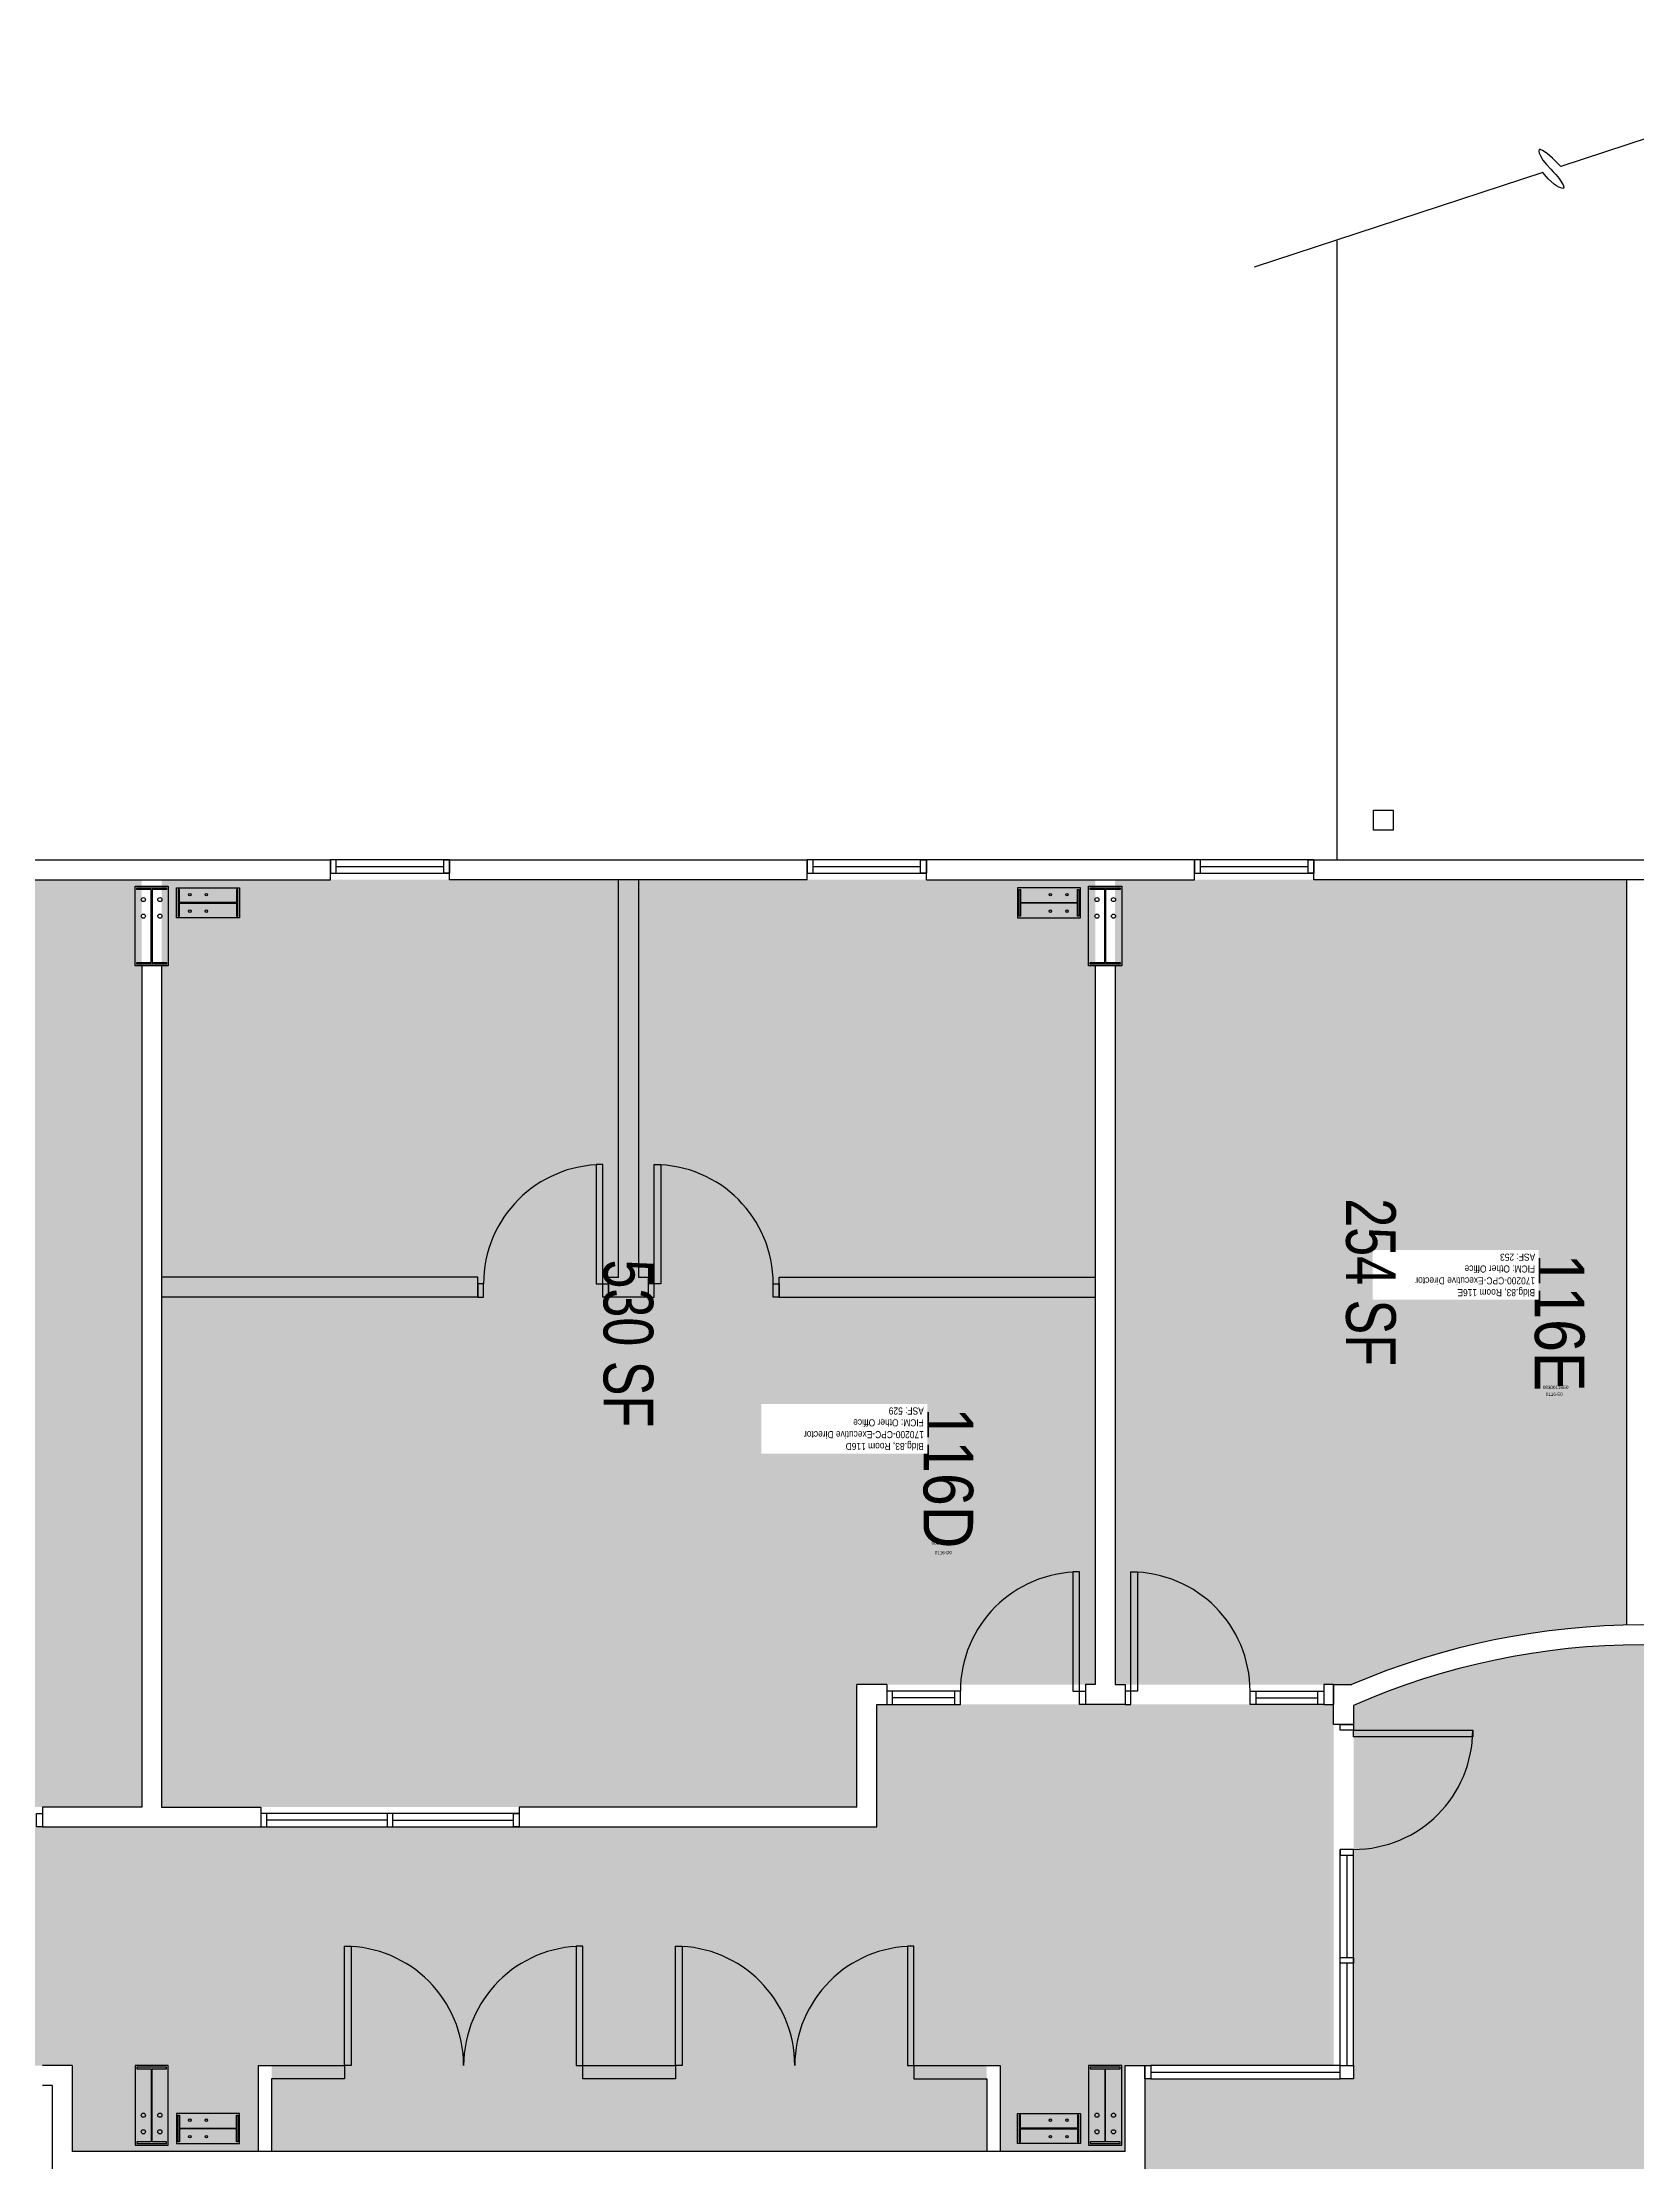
# Model space of a CAD drawing. Header units: inches. Extents: x 69173377 to 69175838, y 27696061 to 27697676.
# Drawn here: x 69174319 to 69174800, y 27697036 to 27697676 of the extents above; entities that cross this region are included whole.
import ezdxf
from ezdxf.enums import TextEntityAlignment as Align

# ---------------------------------------------------------------- set-up
doc = ezdxf.new("R2010")
doc.units = ezdxf.units.IN
doc.header["$LTSCALE"] = 0.5
doc.header["$MEASUREMENT"] = 0
doc.linetypes.add('DASHED2', pattern=[0.375, 0.25, -0.125])
for name, color, linetype in [('A-DOOR', 2, 'Continuous'), ('A-FLOR', 3, 'Continuous'), ('A-GLAZ', 1, 'Continuous'), ('A-IDEN-RNUM', 7, 'Continuous'), ('A-IDEN-SNUM', 4, 'Continuous'), ('A-IDEN-VNUM', 4, 'Continuous'), ('A-SITE', 3, 'Continuous'), ('A-WALL', 5, 'Continuous'), ('AREA-TEXT', 3, 'Continuous'), ('Rooms-Category-Color', 7, 'Continuous'), ('Rooms-College-Color', 7, 'Continuous'), ('Rooms-Department-Color', 7, 'Continuous'), ('Rooms-Division-Color', 7, 'Continuous'), ('Rooms-Information', 7, 'Continuous')]:
    doc.layers.add(name, color=color, linetype=linetype)
doc.styles.add('CP_AREA', font='arial.ttf', dxfattribs={"height": 15})
doc.styles.add('CP_ROOMSNUMBER', font='arial.ttf', dxfattribs={"height": 1})
doc.styles.add('CP_ROOMVNUMBER', font='arial.ttf', dxfattribs={"width": 0.85, "height": 0.075})

msp = doc.modelspace()

# ---------------------------------------------------------------- hatches: boundary and pattern name
at = {"layer": 'Rooms-Category-Color', "true_color": 0xfa9ba3}
for points in [[(69174066.78, 27697142.88), (69174348.78, 27697142.88), (69174348.78, 27697422.84), (69174066.78, 27697422.84)], [(69174636.78, 27697179.84), (69174564.78, 27697179.84), (69174564.78, 27697142.88), (69174354.78, 27697142.88), (69174354.78, 27697422.84), (69174636.78, 27697422.84)]]:
    msp.add_hatch(color=241, dxfattribs=at).paths.add_polyline_path(points)
h = msp.add_hatch(color=241, dxfattribs=at)
edge = h.paths.add_edge_path()
edge.add_arc((69174801.78, 27696975.84), 222, 91.16147, 113.23145)
edge.add_line((69174714.22, 27697179.84), (69174642.78, 27697179.84))
edge.add_line((69174642.78, 27697179.84), (69174642.78, 27697422.84))
edge.add_line((69174642.78, 27697422.84), (69174797.28, 27697422.84))
edge.add_line((69174797.28, 27697422.84), (69174797.28, 27697197.8))
at = {"layer": 'Rooms-Category-Color', "true_color": 0xadadad}
h = msp.add_hatch(color=253, dxfattribs=at)
edge = h.paths.add_edge_path()
edge.add_line((69174852.78, 27696267.84), (69174849.78, 27696267.84))
edge.add_line((69174849.78, 27696267.84), (69174849.78, 27696266.47))
edge.add_line((69174849.78, 27696266.47), (69174717.78, 27696266.47))
edge.add_line((69174717.78, 27696266.47), (69174717.78, 27696267.84))
edge.add_line((69174717.78, 27696267.84), (69174714.78, 27696267.84))
edge.add_line((69174714.78, 27696267.84), (69174714.78, 27696397.84))
edge.add_line((69174714.78, 27696397.84), (69174678.78, 27696397.84))
edge.add_line((69174678.78, 27696397.84), (69174678.78, 27696538.84))
edge.add_line((69174678.78, 27696538.84), (69174651.78, 27696538.84))
edge.add_line((69174651.78, 27696538.84), (69174651.78, 27696564.84))
edge.add_line((69174651.78, 27696564.84), (69174633.78, 27696564.84))
edge.add_line((69174633.78, 27696564.84), (69174633.78, 27696706.84))
edge.add_line((69174633.78, 27696706.84), (69174645.78, 27696706.84))
edge.add_line((69174645.78, 27696706.84), (69174645.78, 27696742.84))
edge.add_line((69174645.78, 27696742.84), (69174633.78, 27696742.84))
edge.add_line((69174633.78, 27696742.84), (69174633.78, 27696842.84))
edge.add_line((69174633.78, 27696842.84), (69174645.78, 27696842.84))
edge.add_line((69174645.78, 27696842.84), (69174645.78, 27696878.84))
edge.add_line((69174645.78, 27696878.84), (69174633.78, 27696878.84))
edge.add_line((69174633.78, 27696878.84), (69174633.78, 27697032.84))
edge.add_line((69174633.78, 27697032.84), (69174651.78, 27697032.84))
edge.add_line((69174651.78, 27697032.84), (69174651.78, 27697060.84))
edge.add_line((69174651.78, 27697060.84), (69174714.78, 27697060.84))
edge.add_line((69174714.78, 27697060.84), (69174714.78, 27697173.55))
edge.add_arc((69174801.78, 27696975.84), 216, 66.24805, 113.75195, ccw=False)
edge.add_line((69174888.78, 27697173.55), (69174888.78, 27697060.84))
edge.add_line((69174888.78, 27697060.84), (69174915.78, 27697060.84))
edge.add_line((69174915.78, 27697060.84), (69174915.78, 27696963.84))
edge.add_line((69174915.78, 27696963.84), (69174936.28, 27696963.84))
edge.add_line((69174936.28, 27696963.84), (69174936.28, 27696849.84))
edge.add_line((69174936.28, 27696849.84), (69175375.78, 27696849.84))
edge.add_line((69175375.78, 27696849.84), (69175375.78, 27696886.84))
edge.add_line((69175375.78, 27696886.84), (69175509.78, 27696886.84))
edge.add_line((69175509.78, 27696886.84), (69175509.78, 27696746.84))
edge.add_line((69175509.78, 27696746.84), (69175375.78, 27696746.84))
edge.add_line((69175375.78, 27696746.84), (69175375.78, 27696783.84))
edge.add_line((69175375.78, 27696783.84), (69175200.78, 27696783.84))
edge.add_line((69175200.78, 27696783.84), (69175200.78, 27696763.84))
edge.add_line((69175200.78, 27696763.84), (69175144.78, 27696763.84))
edge.add_line((69175144.78, 27696763.84), (69175144.78, 27696783.84))
edge.add_line((69175144.78, 27696783.84), (69174915.78, 27696783.84))
edge.add_line((69174915.78, 27696783.84), (69174915.78, 27696538.84))
edge.add_line((69174915.78, 27696538.84), (69174888.78, 27696538.84))
edge.add_line((69174888.78, 27696538.84), (69174888.78, 27696397.84))
edge.add_line((69174888.78, 27696397.84), (69174852.78, 27696397.84))
edge.add_line((69174852.78, 27696397.84), (69174852.78, 27696267.84))
msp.add_hatch(color=253, dxfattribs=at).paths.add_polyline_path([(69173805.78, 27697136.88), (69174570.78, 27697136.88), (69174570.78, 27697173.84), (69174708.78, 27697173.84), (69174708.78, 27697064.84), (69174645.78, 27697064.84), (69174645.78, 27697038.84), (69174608.02, 27697038.84), (69174608.02, 27697064.84), (69174604.02, 27697064.84), (69174604.02, 27697038.84), (69174388.02, 27697038.84), (69174388.02, 27697064.84), (69174384.02, 27697064.84), (69174384.02, 27697038.84), (69174327.78, 27697038.84), (69174327.78, 27697064.84), (69174231.78, 27697064.84), (69174231.78, 27697038.84), (69174183.78, 27697038.84), (69174183.78, 27697064.84), (69173943.78, 27697064.84), (69173943.78, 27697038.84), (69173895.78, 27697038.84), (69173895.78, 27697064.84), (69173805.78, 27697064.84), (69173805.78, 27697136.88)])
at = {"layer": 'Rooms-College-Color', "true_color": 0xadadad}
for points in [[(69174066.78, 27697142.88), (69174348.78, 27697142.88), (69174348.78, 27697422.84), (69174066.78, 27697422.84)], [(69174636.78, 27697179.84), (69174564.78, 27697179.84), (69174564.78, 27697142.88), (69174354.78, 27697142.88), (69174354.78, 27697422.84), (69174636.78, 27697422.84)], [(69173805.78, 27697136.88), (69174570.78, 27697136.88), (69174570.78, 27697173.84), (69174708.78, 27697173.84), (69174708.78, 27697064.84), (69174645.78, 27697064.84), (69174645.78, 27697038.84), (69174608.02, 27697038.84), (69174608.02, 27697064.84), (69174604.02, 27697064.84), (69174604.02, 27697038.84), (69174388.02, 27697038.84), (69174388.02, 27697064.84), (69174384.02, 27697064.84), (69174384.02, 27697038.84), (69174327.78, 27697038.84), (69174327.78, 27697064.84), (69174231.78, 27697064.84), (69174231.78, 27697038.84), (69174183.78, 27697038.84), (69174183.78, 27697064.84), (69173943.78, 27697064.84), (69173943.78, 27697038.84), (69173895.78, 27697038.84), (69173895.78, 27697064.84), (69173805.78, 27697064.84), (69173805.78, 27697136.88)]]:
    msp.add_hatch(color=253, dxfattribs=at).paths.add_polyline_path(points)
h = msp.add_hatch(color=253, dxfattribs=at)
edge = h.paths.add_edge_path()
edge.add_arc((69174801.78, 27696975.84), 222, 91.16147, 113.23145)
edge.add_line((69174714.22, 27697179.84), (69174642.78, 27697179.84))
edge.add_line((69174642.78, 27697179.84), (69174642.78, 27697422.84))
edge.add_line((69174642.78, 27697422.84), (69174797.28, 27697422.84))
edge.add_line((69174797.28, 27697422.84), (69174797.28, 27697197.8))
h = msp.add_hatch(color=253, dxfattribs=at)
edge = h.paths.add_edge_path()
edge.add_line((69174852.78, 27696267.84), (69174849.78, 27696267.84))
edge.add_line((69174849.78, 27696267.84), (69174849.78, 27696266.47))
edge.add_line((69174849.78, 27696266.47), (69174717.78, 27696266.47))
edge.add_line((69174717.78, 27696266.47), (69174717.78, 27696267.84))
edge.add_line((69174717.78, 27696267.84), (69174714.78, 27696267.84))
edge.add_line((69174714.78, 27696267.84), (69174714.78, 27696397.84))
edge.add_line((69174714.78, 27696397.84), (69174678.78, 27696397.84))
edge.add_line((69174678.78, 27696397.84), (69174678.78, 27696538.84))
edge.add_line((69174678.78, 27696538.84), (69174651.78, 27696538.84))
edge.add_line((69174651.78, 27696538.84), (69174651.78, 27696564.84))
edge.add_line((69174651.78, 27696564.84), (69174633.78, 27696564.84))
edge.add_line((69174633.78, 27696564.84), (69174633.78, 27696706.84))
edge.add_line((69174633.78, 27696706.84), (69174645.78, 27696706.84))
edge.add_line((69174645.78, 27696706.84), (69174645.78, 27696742.84))
edge.add_line((69174645.78, 27696742.84), (69174633.78, 27696742.84))
edge.add_line((69174633.78, 27696742.84), (69174633.78, 27696842.84))
edge.add_line((69174633.78, 27696842.84), (69174645.78, 27696842.84))
edge.add_line((69174645.78, 27696842.84), (69174645.78, 27696878.84))
edge.add_line((69174645.78, 27696878.84), (69174633.78, 27696878.84))
edge.add_line((69174633.78, 27696878.84), (69174633.78, 27697032.84))
edge.add_line((69174633.78, 27697032.84), (69174651.78, 27697032.84))
edge.add_line((69174651.78, 27697032.84), (69174651.78, 27697060.84))
edge.add_line((69174651.78, 27697060.84), (69174714.78, 27697060.84))
edge.add_line((69174714.78, 27697060.84), (69174714.78, 27697173.55))
edge.add_arc((69174801.78, 27696975.84), 216, 66.24805, 113.75195, ccw=False)
edge.add_line((69174888.78, 27697173.55), (69174888.78, 27697060.84))
edge.add_line((69174888.78, 27697060.84), (69174915.78, 27697060.84))
edge.add_line((69174915.78, 27697060.84), (69174915.78, 27696963.84))
edge.add_line((69174915.78, 27696963.84), (69174936.28, 27696963.84))
edge.add_line((69174936.28, 27696963.84), (69174936.28, 27696849.84))
edge.add_line((69174936.28, 27696849.84), (69175375.78, 27696849.84))
edge.add_line((69175375.78, 27696849.84), (69175375.78, 27696886.84))
edge.add_line((69175375.78, 27696886.84), (69175509.78, 27696886.84))
edge.add_line((69175509.78, 27696886.84), (69175509.78, 27696746.84))
edge.add_line((69175509.78, 27696746.84), (69175375.78, 27696746.84))
edge.add_line((69175375.78, 27696746.84), (69175375.78, 27696783.84))
edge.add_line((69175375.78, 27696783.84), (69175200.78, 27696783.84))
edge.add_line((69175200.78, 27696783.84), (69175200.78, 27696763.84))
edge.add_line((69175200.78, 27696763.84), (69175144.78, 27696763.84))
edge.add_line((69175144.78, 27696763.84), (69175144.78, 27696783.84))
edge.add_line((69175144.78, 27696783.84), (69174915.78, 27696783.84))
edge.add_line((69174915.78, 27696783.84), (69174915.78, 27696538.84))
edge.add_line((69174915.78, 27696538.84), (69174888.78, 27696538.84))
edge.add_line((69174888.78, 27696538.84), (69174888.78, 27696397.84))
edge.add_line((69174888.78, 27696397.84), (69174852.78, 27696397.84))
edge.add_line((69174852.78, 27696397.84), (69174852.78, 27696267.84))
at = {"layer": 'Rooms-Department-Color', "true_color": 0x80bc67}
for points in [[(69174066.78, 27697142.88), (69174348.78, 27697142.88), (69174348.78, 27697422.84), (69174066.78, 27697422.84)], [(69174636.78, 27697179.84), (69174564.78, 27697179.84), (69174564.78, 27697142.88), (69174354.78, 27697142.88), (69174354.78, 27697422.84), (69174636.78, 27697422.84)]]:
    msp.add_hatch(color=83, dxfattribs=at).paths.add_polyline_path(points)
h = msp.add_hatch(color=83, dxfattribs=at)
edge = h.paths.add_edge_path()
edge.add_arc((69174801.78, 27696975.84), 222, 91.16147, 113.23145)
edge.add_line((69174714.22, 27697179.84), (69174642.78, 27697179.84))
edge.add_line((69174642.78, 27697179.84), (69174642.78, 27697422.84))
edge.add_line((69174642.78, 27697422.84), (69174797.28, 27697422.84))
edge.add_line((69174797.28, 27697422.84), (69174797.28, 27697197.8))
at = {"layer": 'Rooms-Department-Color', "true_color": 0xacacac}
h = msp.add_hatch(color=253, dxfattribs=at)
edge = h.paths.add_edge_path()
edge.add_line((69174852.78, 27696267.84), (69174849.78, 27696267.84))
edge.add_line((69174849.78, 27696267.84), (69174849.78, 27696266.47))
edge.add_line((69174849.78, 27696266.47), (69174717.78, 27696266.47))
edge.add_line((69174717.78, 27696266.47), (69174717.78, 27696267.84))
edge.add_line((69174717.78, 27696267.84), (69174714.78, 27696267.84))
edge.add_line((69174714.78, 27696267.84), (69174714.78, 27696397.84))
edge.add_line((69174714.78, 27696397.84), (69174678.78, 27696397.84))
edge.add_line((69174678.78, 27696397.84), (69174678.78, 27696538.84))
edge.add_line((69174678.78, 27696538.84), (69174651.78, 27696538.84))
edge.add_line((69174651.78, 27696538.84), (69174651.78, 27696564.84))
edge.add_line((69174651.78, 27696564.84), (69174633.78, 27696564.84))
edge.add_line((69174633.78, 27696564.84), (69174633.78, 27696706.84))
edge.add_line((69174633.78, 27696706.84), (69174645.78, 27696706.84))
edge.add_line((69174645.78, 27696706.84), (69174645.78, 27696742.84))
edge.add_line((69174645.78, 27696742.84), (69174633.78, 27696742.84))
edge.add_line((69174633.78, 27696742.84), (69174633.78, 27696842.84))
edge.add_line((69174633.78, 27696842.84), (69174645.78, 27696842.84))
edge.add_line((69174645.78, 27696842.84), (69174645.78, 27696878.84))
edge.add_line((69174645.78, 27696878.84), (69174633.78, 27696878.84))
edge.add_line((69174633.78, 27696878.84), (69174633.78, 27697032.84))
edge.add_line((69174633.78, 27697032.84), (69174651.78, 27697032.84))
edge.add_line((69174651.78, 27697032.84), (69174651.78, 27697060.84))
edge.add_line((69174651.78, 27697060.84), (69174714.78, 27697060.84))
edge.add_line((69174714.78, 27697060.84), (69174714.78, 27697173.55))
edge.add_arc((69174801.78, 27696975.84), 216, 66.24805, 113.75195, ccw=False)
edge.add_line((69174888.78, 27697173.55), (69174888.78, 27697060.84))
edge.add_line((69174888.78, 27697060.84), (69174915.78, 27697060.84))
edge.add_line((69174915.78, 27697060.84), (69174915.78, 27696963.84))
edge.add_line((69174915.78, 27696963.84), (69174936.28, 27696963.84))
edge.add_line((69174936.28, 27696963.84), (69174936.28, 27696849.84))
edge.add_line((69174936.28, 27696849.84), (69175375.78, 27696849.84))
edge.add_line((69175375.78, 27696849.84), (69175375.78, 27696886.84))
edge.add_line((69175375.78, 27696886.84), (69175509.78, 27696886.84))
edge.add_line((69175509.78, 27696886.84), (69175509.78, 27696746.84))
edge.add_line((69175509.78, 27696746.84), (69175375.78, 27696746.84))
edge.add_line((69175375.78, 27696746.84), (69175375.78, 27696783.84))
edge.add_line((69175375.78, 27696783.84), (69175200.78, 27696783.84))
edge.add_line((69175200.78, 27696783.84), (69175200.78, 27696763.84))
edge.add_line((69175200.78, 27696763.84), (69175144.78, 27696763.84))
edge.add_line((69175144.78, 27696763.84), (69175144.78, 27696783.84))
edge.add_line((69175144.78, 27696783.84), (69174915.78, 27696783.84))
edge.add_line((69174915.78, 27696783.84), (69174915.78, 27696538.84))
edge.add_line((69174915.78, 27696538.84), (69174888.78, 27696538.84))
edge.add_line((69174888.78, 27696538.84), (69174888.78, 27696397.84))
edge.add_line((69174888.78, 27696397.84), (69174852.78, 27696397.84))
edge.add_line((69174852.78, 27696397.84), (69174852.78, 27696267.84))
msp.add_hatch(color=253, dxfattribs=at).paths.add_polyline_path([(69173805.78, 27697136.88), (69174570.78, 27697136.88), (69174570.78, 27697173.84), (69174708.78, 27697173.84), (69174708.78, 27697064.84), (69174645.78, 27697064.84), (69174645.78, 27697038.84), (69174608.02, 27697038.84), (69174608.02, 27697064.84), (69174604.02, 27697064.84), (69174604.02, 27697038.84), (69174388.02, 27697038.84), (69174388.02, 27697064.84), (69174384.02, 27697064.84), (69174384.02, 27697038.84), (69174327.78, 27697038.84), (69174327.78, 27697064.84), (69174231.78, 27697064.84), (69174231.78, 27697038.84), (69174183.78, 27697038.84), (69174183.78, 27697064.84), (69173943.78, 27697064.84), (69173943.78, 27697038.84), (69173895.78, 27697038.84), (69173895.78, 27697064.84), (69173805.78, 27697064.84), (69173805.78, 27697136.88)])
at = {"layer": 'Rooms-Division-Color', "true_color": 0x80bc67}
for points in [[(69174066.78, 27697142.88), (69174348.78, 27697142.88), (69174348.78, 27697422.84), (69174066.78, 27697422.84)], [(69174636.78, 27697179.84), (69174564.78, 27697179.84), (69174564.78, 27697142.88), (69174354.78, 27697142.88), (69174354.78, 27697422.84), (69174636.78, 27697422.84)]]:
    msp.add_hatch(color=83, dxfattribs=at).paths.add_polyline_path(points)
h = msp.add_hatch(color=83, dxfattribs=at)
edge = h.paths.add_edge_path()
edge.add_arc((69174801.78, 27696975.84), 222, 91.16147, 113.23145)
edge.add_line((69174714.22, 27697179.84), (69174642.78, 27697179.84))
edge.add_line((69174642.78, 27697179.84), (69174642.78, 27697422.84))
edge.add_line((69174642.78, 27697422.84), (69174797.28, 27697422.84))
edge.add_line((69174797.28, 27697422.84), (69174797.28, 27697197.8))
at = {"layer": 'Rooms-Division-Color', "true_color": 0xadadad}
h = msp.add_hatch(color=253, dxfattribs=at)
edge = h.paths.add_edge_path()
edge.add_line((69174852.78, 27696267.84), (69174849.78, 27696267.84))
edge.add_line((69174849.78, 27696267.84), (69174849.78, 27696266.47))
edge.add_line((69174849.78, 27696266.47), (69174717.78, 27696266.47))
edge.add_line((69174717.78, 27696266.47), (69174717.78, 27696267.84))
edge.add_line((69174717.78, 27696267.84), (69174714.78, 27696267.84))
edge.add_line((69174714.78, 27696267.84), (69174714.78, 27696397.84))
edge.add_line((69174714.78, 27696397.84), (69174678.78, 27696397.84))
edge.add_line((69174678.78, 27696397.84), (69174678.78, 27696538.84))
edge.add_line((69174678.78, 27696538.84), (69174651.78, 27696538.84))
edge.add_line((69174651.78, 27696538.84), (69174651.78, 27696564.84))
edge.add_line((69174651.78, 27696564.84), (69174633.78, 27696564.84))
edge.add_line((69174633.78, 27696564.84), (69174633.78, 27696706.84))
edge.add_line((69174633.78, 27696706.84), (69174645.78, 27696706.84))
edge.add_line((69174645.78, 27696706.84), (69174645.78, 27696742.84))
edge.add_line((69174645.78, 27696742.84), (69174633.78, 27696742.84))
edge.add_line((69174633.78, 27696742.84), (69174633.78, 27696842.84))
edge.add_line((69174633.78, 27696842.84), (69174645.78, 27696842.84))
edge.add_line((69174645.78, 27696842.84), (69174645.78, 27696878.84))
edge.add_line((69174645.78, 27696878.84), (69174633.78, 27696878.84))
edge.add_line((69174633.78, 27696878.84), (69174633.78, 27697032.84))
edge.add_line((69174633.78, 27697032.84), (69174651.78, 27697032.84))
edge.add_line((69174651.78, 27697032.84), (69174651.78, 27697060.84))
edge.add_line((69174651.78, 27697060.84), (69174714.78, 27697060.84))
edge.add_line((69174714.78, 27697060.84), (69174714.78, 27697173.55))
edge.add_arc((69174801.78, 27696975.84), 216, 66.24805, 113.75195, ccw=False)
edge.add_line((69174888.78, 27697173.55), (69174888.78, 27697060.84))
edge.add_line((69174888.78, 27697060.84), (69174915.78, 27697060.84))
edge.add_line((69174915.78, 27697060.84), (69174915.78, 27696963.84))
edge.add_line((69174915.78, 27696963.84), (69174936.28, 27696963.84))
edge.add_line((69174936.28, 27696963.84), (69174936.28, 27696849.84))
edge.add_line((69174936.28, 27696849.84), (69175375.78, 27696849.84))
edge.add_line((69175375.78, 27696849.84), (69175375.78, 27696886.84))
edge.add_line((69175375.78, 27696886.84), (69175509.78, 27696886.84))
edge.add_line((69175509.78, 27696886.84), (69175509.78, 27696746.84))
edge.add_line((69175509.78, 27696746.84), (69175375.78, 27696746.84))
edge.add_line((69175375.78, 27696746.84), (69175375.78, 27696783.84))
edge.add_line((69175375.78, 27696783.84), (69175200.78, 27696783.84))
edge.add_line((69175200.78, 27696783.84), (69175200.78, 27696763.84))
edge.add_line((69175200.78, 27696763.84), (69175144.78, 27696763.84))
edge.add_line((69175144.78, 27696763.84), (69175144.78, 27696783.84))
edge.add_line((69175144.78, 27696783.84), (69174915.78, 27696783.84))
edge.add_line((69174915.78, 27696783.84), (69174915.78, 27696538.84))
edge.add_line((69174915.78, 27696538.84), (69174888.78, 27696538.84))
edge.add_line((69174888.78, 27696538.84), (69174888.78, 27696397.84))
edge.add_line((69174888.78, 27696397.84), (69174852.78, 27696397.84))
edge.add_line((69174852.78, 27696397.84), (69174852.78, 27696267.84))
msp.add_hatch(color=253, dxfattribs=at).paths.add_polyline_path([(69173805.78, 27697136.88), (69174570.78, 27697136.88), (69174570.78, 27697173.84), (69174708.78, 27697173.84), (69174708.78, 27697064.84), (69174645.78, 27697064.84), (69174645.78, 27697038.84), (69174608.02, 27697038.84), (69174608.02, 27697064.84), (69174604.02, 27697064.84), (69174604.02, 27697038.84), (69174388.02, 27697038.84), (69174388.02, 27697064.84), (69174384.02, 27697064.84), (69174384.02, 27697038.84), (69174327.78, 27697038.84), (69174327.78, 27697064.84), (69174231.78, 27697064.84), (69174231.78, 27697038.84), (69174183.78, 27697038.84), (69174183.78, 27697064.84), (69173943.78, 27697064.84), (69173943.78, 27697038.84), (69173895.78, 27697038.84), (69173895.78, 27697064.84), (69173805.78, 27697064.84), (69173805.78, 27697136.88)])

# ---------------------------------------------------------------- linework, layer by layer
at = {"layer": 'A-DOOR'}
for points in [[(69174488.03, 27697300.82), (69174488.03, 27697336.82), (69174486.03, 27697336.82), (69174486.03, 27697300.82)], [(69174503.53, 27697300.82), (69174503.53, 27697336.82), (69174505.53, 27697336.82), (69174505.53, 27697300.82)], [(69174632.03, 27697177.84), (69174632.03, 27697213.84), (69174630.03, 27697213.84), (69174630.03, 27697177.84)], [(69174647.53, 27697177.84), (69174647.53, 27697213.84), (69174649.53, 27697213.84), (69174649.53, 27697177.84)], [(69174714.78, 27697166.09), (69174750.78, 27697166.09), (69174750.78, 27697164.09), (69174714.78, 27697164.09)], [(69174410.02, 27697064.84), (69174410.02, 27697100.84), (69174412.02, 27697100.84), (69174412.02, 27697064.84)], [(69174482.02, 27697064.84), (69174482.02, 27697100.84), (69174480.02, 27697100.84), (69174480.02, 27697064.84)], [(69174510.02, 27697064.84), (69174510.02, 27697100.84), (69174512.02, 27697100.84), (69174512.02, 27697064.84)], [(69174582.02, 27697064.84), (69174582.02, 27697100.84), (69174580.02, 27697100.84), (69174580.02, 27697064.84)]]:
    msp.add_lwpolyline(points, close=True, dxfattribs=at)
for centre, start, end in [((69174488.03, 27697300.82), 90, 180), ((69174503.53, 27697300.82), 0, 90), ((69174632.03, 27697177.84), 90, 180), ((69174647.53, 27697177.84), 0, 90), ((69174714.78, 27697166.09), 270, 0), ((69174410.02, 27697064.84), 0, 90), ((69174482.02, 27697064.84), 90, 180), ((69174510.02, 27697064.84), 0, 90), ((69174582.02, 27697064.84), 90, 180)]:
    msp.add_arc(centre, 36, start, end, dxfattribs=at)
at = {"layer": 'A-FLOR'}
msp.add_line((69174355.78, 27697038.84), (69174347.78, 27697038.84), dxfattribs=at)
for points in [[(69174346.78, 27697420.84), (69174356.78, 27697420.84), (69174356.78, 27697396.84), (69174346.78, 27697396.84)], [(69174351.66, 27697397.84), (69174351.66, 27697419.84), (69174347.28, 27697419.84), (69174347.28, 27697420.34), (69174356.28, 27697420.34), (69174356.28, 27697419.84), (69174351.91, 27697419.84), (69174351.91, 27697397.84), (69174356.28, 27697397.84), (69174356.28, 27697397.34), (69174347.28, 27697397.34), (69174347.28, 27697397.84)], [(69174359.28, 27697420.34), (69174378.28, 27697420.34), (69174378.28, 27697411.34), (69174359.28, 27697411.34)], [(69174360.16, 27697415.75), (69174377.41, 27697415.75), (69174377.41, 27697411.84), (69174377.78, 27697411.84), (69174377.78, 27697419.84), (69174377.41, 27697419.84), (69174377.41, 27697415.94), (69174360.16, 27697415.94), (69174360.16, 27697419.84), (69174359.78, 27697419.84), (69174359.78, 27697411.84), (69174360.16, 27697411.84)], [(69174632.28, 27697420.34), (69174613.28, 27697420.34), (69174613.28, 27697411.34), (69174632.28, 27697411.34)], [(69174631.41, 27697415.75), (69174614.16, 27697415.75), (69174614.16, 27697411.84), (69174613.78, 27697411.84), (69174613.78, 27697419.84), (69174614.16, 27697419.84), (69174614.16, 27697415.94), (69174631.41, 27697415.94), (69174631.41, 27697419.84), (69174631.78, 27697419.84), (69174631.78, 27697411.84), (69174631.41, 27697411.84)], [(69174634.78, 27697420.84), (69174644.78, 27697420.84), (69174644.78, 27697396.84), (69174634.78, 27697396.84)], [(69174639.66, 27697397.84), (69174639.66, 27697419.84), (69174635.28, 27697419.84), (69174635.28, 27697420.34), (69174644.28, 27697420.34), (69174644.28, 27697419.84), (69174639.91, 27697419.84), (69174639.91, 27697397.84), (69174644.28, 27697397.84), (69174644.28, 27697397.34), (69174635.28, 27697397.34), (69174635.28, 27697397.84)], [(69174346.78, 27697040.84), (69174356.78, 27697040.84), (69174356.78, 27697064.84), (69174346.78, 27697064.84)], [(69174351.66, 27697063.84), (69174351.66, 27697041.84), (69174347.28, 27697041.84), (69174347.28, 27697041.34), (69174356.28, 27697041.34), (69174356.28, 27697041.84), (69174351.91, 27697041.84), (69174351.91, 27697063.84), (69174356.28, 27697063.84), (69174356.28, 27697064.34), (69174347.28, 27697064.34), (69174347.28, 27697063.84)], [(69174634.78, 27697040.84), (69174644.78, 27697040.84), (69174644.78, 27697064.84), (69174634.78, 27697064.84)], [(69174639.66, 27697063.84), (69174639.66, 27697041.84), (69174635.28, 27697041.84), (69174635.28, 27697041.34), (69174644.28, 27697041.34), (69174644.28, 27697041.84), (69174639.91, 27697041.84), (69174639.91, 27697063.84), (69174644.28, 27697063.84), (69174644.28, 27697064.34), (69174635.28, 27697064.34), (69174635.28, 27697063.84)], [(69174359.28, 27697041.34), (69174378.28, 27697041.34), (69174378.28, 27697050.34), (69174359.28, 27697050.34)], [(69174360.16, 27697045.94), (69174377.41, 27697045.94), (69174377.41, 27697049.84), (69174377.78, 27697049.84), (69174377.78, 27697041.84), (69174377.41, 27697041.84), (69174377.41, 27697045.75), (69174360.16, 27697045.75), (69174360.16, 27697041.84), (69174359.78, 27697041.84), (69174359.78, 27697049.84), (69174360.16, 27697049.84)], [(69174632.28, 27697041.34), (69174613.28, 27697041.34), (69174613.28, 27697050.34), (69174632.28, 27697050.34)], [(69174631.41, 27697045.94), (69174614.16, 27697045.94), (69174614.16, 27697049.84), (69174613.78, 27697049.84), (69174613.78, 27697041.84), (69174614.16, 27697041.84), (69174614.16, 27697045.75), (69174631.41, 27697045.75), (69174631.41, 27697041.84), (69174631.78, 27697041.84), (69174631.78, 27697049.84), (69174631.41, 27697049.84)]]:
    msp.add_lwpolyline(points, close=True, dxfattribs=at)
for centre, radius in [((69174349.28, 27697416.84), 0.625), ((69174354.28, 27697416.84), 0.625), ((69174363.33, 27697418.34), 0.375), ((69174368.33, 27697418.34), 0.375), ((69174623.23, 27697418.34), 0.375), ((69174628.23, 27697418.34), 0.375), ((69174637.28, 27697416.84), 0.625), ((69174642.28, 27697416.84), 0.625), ((69174349.28, 27697411.84), 0.625), ((69174354.28, 27697411.84), 0.625), ((69174363.33, 27697413.34), 0.375), ((69174368.33, 27697413.34), 0.375), ((69174623.23, 27697413.34), 0.375), ((69174628.23, 27697413.34), 0.375), ((69174637.28, 27697411.84), 0.625), ((69174642.28, 27697411.84), 0.625), ((69174349.28, 27697049.84), 0.625), ((69174349.28, 27697044.84), 0.625), ((69174354.28, 27697049.84), 0.625), ((69174354.28, 27697044.84), 0.625), ((69174363.33, 27697048.34), 0.375), ((69174368.33, 27697048.34), 0.375), ((69174623.23, 27697048.34), 0.375), ((69174628.23, 27697048.34), 0.375), ((69174637.28, 27697049.84), 0.625), ((69174637.28, 27697044.84), 0.625), ((69174642.28, 27697049.84), 0.625), ((69174642.28, 27697044.84), 0.625), ((69174363.33, 27697043.34), 0.375), ((69174368.33, 27697043.34), 0.375), ((69174623.23, 27697043.34), 0.375), ((69174628.23, 27697043.34), 0.375)]:
    msp.add_circle(centre, radius, dxfattribs=at)
at = {"layer": 'A-GLAZ'}
for p, q in [((69174441.78, 27697428.84), (69174405.78, 27697428.84)), ((69174585.78, 27697428.84), (69174549.78, 27697428.84)), ((69174702.78, 27697428.84), (69174666.78, 27697428.84)), ((69174405.78, 27697424.84), (69174441.78, 27697424.84)), ((69174407.53, 27697426.84), (69174440.03, 27697426.84)), ((69174549.78, 27697424.84), (69174585.78, 27697424.84)), ((69174551.53, 27697426.84), (69174584.03, 27697426.84)), ((69174666.78, 27697424.84), (69174702.78, 27697424.84)), ((69174668.53, 27697426.84), (69174701.03, 27697426.84)), ((69174596.03, 27697177.84), (69174573.78, 27697177.84)), ((69174573.78, 27697173.84), (69174596.03, 27697173.84)), ((69174594.28, 27697175.84), (69174575.53, 27697175.84)), ((69174683.53, 27697177.84), (69174705.78, 27697177.84)), ((69174705.78, 27697173.84), (69174683.53, 27697173.84)), ((69174685.28, 27697175.84), (69174704.03, 27697175.84)), ((69174462.78, 27697140.88), (69174384.78, 27697140.88)), ((69174384.78, 27697136.88), (69174462.78, 27697136.88)), ((69174422.91, 27697138.88), (69174386.53, 27697138.88)), ((69174424.66, 27697138.88), (69174461.03, 27697138.88)), ((69174710.78, 27697064.84), (69174710.78, 27697130.09)), ((69174712.78, 27697128.34), (69174712.78, 27697097.5)), ((69174714.78, 27697064.84), (69174714.78, 27697130.09)), ((69174712.78, 27697095.75), (69174712.78, 27697064.84)), ((69174710.78, 27697064.84), (69174653.53, 27697064.84)), ((69174653.53, 27697062.84), (69174710.78, 27697062.84)), ((69174653.53, 27697060.84), (69174710.78, 27697060.84))]:
    msp.add_line(p, q, dxfattribs=at)
at = {"layer": 'A-SITE', "linetype": 'DASHED2'}
msp.add_line((69174709.79, 27697428.84), (69174709.79, 27697615.68), dxfattribs=at)
at = {"layer": 'A-SITE'}
msp.add_lwpolyline([(69174891.5, 27697675.63), (69174777.42, 27697638.19), (69174774.9, 27697640.7), (69174773.27, 27697642.05), (69174771.9, 27697642.96), (69174771.17, 27697643.26), (69174770.8, 27697643.25), (69174770.71, 27697642.89), (69174770.88, 27697642.21), (69174771.26, 27697641.33), (69174772, 27697640.04), (69174773.07, 27697638.73), (69174774.34, 27697637.34), (69174775.12, 27697636.57), (69174775.86, 27697635.76), (69174776.84, 27697634.52), (69174777.7, 27697633.2), (69174778.05, 27697632.59), (69174778.29, 27697631.93), (69174778.24, 27697631.66), (69174777.97, 27697631.56), (69174777.35, 27697631.72), (69174776.75, 27697631.94), (69174776.09, 27697632.3), (69174775.47, 27697632.73), (69174773.59, 27697634.45), (69174771.92, 27697636.38), (69174684.77, 27697607.8)], dxfattribs=at)
msp.add_lwpolyline([(69174720.79, 27697443.84), (69174726.79, 27697443.84), (69174726.79, 27697437.84), (69174720.79, 27697437.84)], close=True, dxfattribs=at)
at = {"layer": 'A-WALL'}
for p, q in [((69174297.78, 27697428.84), (69174405.78, 27697428.84)), ((69174405.78, 27697422.84), (69174405.78, 27697428.84)), ((69174441.78, 27697428.84), (69174549.78, 27697428.84)), ((69174441.78, 27697422.84), (69174441.78, 27697428.84)), ((69174549.78, 27697422.84), (69174549.78, 27697428.84)), ((69174666.78, 27697428.84), (69174585.78, 27697428.84)), ((69174585.78, 27697422.84), (69174585.78, 27697428.84)), ((69174666.78, 27697422.84), (69174666.78, 27697428.84)), ((69174702.78, 27697428.84), (69174864.78, 27697428.84)), ((69174702.78, 27697422.84), (69174702.78, 27697428.84)), ((69174297.78, 27697422.84), (69174405.78, 27697422.84)), ((69174549.78, 27697422.84), (69174441.78, 27697422.84)), ((69174492.78, 27697302.82), (69174492.78, 27697422.84)), ((69174498.78, 27697422.82), (69174498.78, 27697302.82)), ((69174585.78, 27697422.84), (69174666.78, 27697422.84)), ((69174864.78, 27697422.84), (69174702.78, 27697422.84)), ((69174797.28, 27697197.8), (69174797.28, 27697422.84)), ((69174354.78, 27697396.84), (69174348.78, 27697396.84)), ((69174348.78, 27697396.84), (69174348.78, 27697142.88)), ((69174354.78, 27697396.84), (69174354.78, 27697142.88)), ((69174642.78, 27697396.84), (69174636.78, 27697396.84)), ((69174636.78, 27697396.84), (69174636.78, 27697179.84)), ((69174642.78, 27697396.84), (69174642.78, 27697179.84)), ((69174450.28, 27697302.82), (69174354.78, 27697302.82)), ((69174450.28, 27697296.82), (69174450.28, 27697302.82)), ((69174489.78, 27697296.82), (69174489.78, 27697302.82)), ((69174489.78, 27697302.82), (69174492.78, 27697302.82)), ((69174498.78, 27697302.82), (69174501.78, 27697302.82)), ((69174501.78, 27697302.82), (69174501.78, 27697296.82)), ((69174541.28, 27697296.82), (69174541.28, 27697302.82)), ((69174541.28, 27697302.82), (69174636.78, 27697302.82)), ((69174450.28, 27697296.82), (69174354.78, 27697296.82)), ((69174501.78, 27697296.82), (69174489.78, 27697296.82)), ((69174541.28, 27697296.82), (69174636.78, 27697296.82)), ((69174564.78, 27697142.88), (69174564.78, 27697179.84)), ((69174573.78, 27697179.84), (69174564.78, 27697179.84)), ((69174573.78, 27697179.84), (69174573.78, 27697173.84)), ((69174636.78, 27697179.84), (69174633.78, 27697179.84)), ((69174633.78, 27697179.84), (69174633.78, 27697173.84)), ((69174642.78, 27697179.84), (69174645.78, 27697179.84)), ((69174645.78, 27697179.84), (69174645.78, 27697173.84)), ((69174708.78, 27697179.84), (69174705.78, 27697179.84)), ((69174705.78, 27697179.84), (69174705.78, 27697173.84)), ((69174708.78, 27697179.84), (69174714.22, 27697179.84)), ((69174708.78, 27697167.84), (69174708.78, 27697179.84)), ((69174708.78, 27697179.84), (69174708.78, 27697173.84)), ((69174708.78, 27697173.84), (69174708.78, 27697179.84)), ((69174570.78, 27697136.88), (69174570.78, 27697173.84)), ((69174570.78, 27697173.84), (69174573.78, 27697173.84)), ((69174645.78, 27697173.84), (69174633.78, 27697173.84)), ((69174705.78, 27697173.84), (69174708.78, 27697173.84)), ((69174714.78, 27697173.55), (69174714.78, 27697167.84)), ((69174714.78, 27697167.84), (69174708.78, 27697167.84)), ((69174348.78, 27697142.88), (69174318.78, 27697142.88)), ((69174318.78, 27697142.88), (69174318.78, 27697136.88)), ((69174354.78, 27697142.88), (69174384.78, 27697142.88)), ((69174384.78, 27697142.88), (69174384.78, 27697136.88)), ((69174564.78, 27697142.88), (69174462.78, 27697142.88)), ((69174462.78, 27697142.88), (69174462.78, 27697136.88)), ((69174318.78, 27697136.88), (69174384.78, 27697136.88)), ((69174462.78, 27697136.88), (69174570.78, 27697136.88)), ((69174327.78, 27697064.84), (69174318.78, 27697064.84)), ((69174327.78, 27697064.84), (69174327.78, 27697038.84)), ((69174384.02, 27697038.82), (69174384.02, 27697064.84)), ((69174384.02, 27697064.84), (69174410.02, 27697064.84)), ((69174410.02, 27697064.84), (69174410.02, 27697060.84)), ((69174482.02, 27697064.84), (69174510.02, 27697064.84)), ((69174482.02, 27697060.84), (69174482.02, 27697064.84)), ((69174510.02, 27697064.84), (69174510.02, 27697060.84)), ((69174582.02, 27697064.84), (69174608.02, 27697064.84)), ((69174582.02, 27697064.84), (69174582.02, 27697060.84)), ((69174608.02, 27697064.84), (69174608.02, 27697038.84)), ((69174645.78, 27697038.84), (69174645.78, 27697064.84)), ((69174645.78, 27697064.84), (69174651.78, 27697064.84)), ((69174651.78, 27697064.84), (69174651.78, 27697032.84)), ((69174321.78, 27697058.84), (69174318.78, 27697058.84)), ((69174321.78, 27697058.84), (69174321.78, 27697032.84)), ((69174410.02, 27697060.84), (69174388.02, 27697060.84)), ((69174388.02, 27697060.84), (69174388.02, 27697038.84)), ((69174510.02, 27697060.84), (69174482.02, 27697060.84)), ((69174582.02, 27697060.84), (69174604.02, 27697060.84)), ((69174604.02, 27697060.84), (69174604.02, 27697038.84)), ((69174643.88, 27697038.84), (69174327.78, 27697038.84)), ((69174645.78, 27697038.84), (69174635.88, 27697038.84))]:
    msp.add_line(p, q, dxfattribs=at)
for points in [[(69174405.78, 27697424.84), (69174407.53, 27697424.84), (69174407.53, 27697428.84), (69174405.78, 27697428.84)], [(69174441.78, 27697424.84), (69174440.03, 27697424.84), (69174440.03, 27697428.84), (69174441.78, 27697428.84)], [(69174549.78, 27697424.84), (69174551.53, 27697424.84), (69174551.53, 27697428.84), (69174549.78, 27697428.84)], [(69174585.78, 27697424.84), (69174584.03, 27697424.84), (69174584.03, 27697428.84), (69174585.78, 27697428.84)], [(69174666.78, 27697424.84), (69174668.53, 27697424.84), (69174668.53, 27697428.84), (69174666.78, 27697428.84)], [(69174702.78, 27697424.84), (69174701.03, 27697424.84), (69174701.03, 27697428.84), (69174702.78, 27697428.84)], [(69174450.28, 27697296.82), (69174452.03, 27697296.82), (69174452.03, 27697300.82), (69174450.28, 27697300.82)], [(69174489.78, 27697296.82), (69174488.03, 27697296.82), (69174488.03, 27697300.82), (69174489.78, 27697300.82)], [(69174501.78, 27697296.82), (69174503.53, 27697296.82), (69174503.53, 27697300.82), (69174501.78, 27697300.82)], [(69174541.28, 27697296.82), (69174539.53, 27697296.82), (69174539.53, 27697300.82), (69174541.28, 27697300.82)], [(69174573.78, 27697173.84), (69174575.53, 27697173.84), (69174575.53, 27697177.84), (69174573.78, 27697177.84)], [(69174594.28, 27697173.84), (69174596.03, 27697173.84), (69174596.03, 27697177.84), (69174594.28, 27697177.84)], [(69174633.78, 27697173.84), (69174632.03, 27697173.84), (69174632.03, 27697177.84), (69174633.78, 27697177.84)], [(69174645.78, 27697173.84), (69174647.53, 27697173.84), (69174647.53, 27697177.84), (69174645.78, 27697177.84)], [(69174685.28, 27697173.84), (69174683.53, 27697173.84), (69174683.53, 27697177.84), (69174685.28, 27697177.84)], [(69174705.78, 27697173.84), (69174704.03, 27697173.84), (69174704.03, 27697177.84), (69174705.78, 27697177.84)], [(69174710.78, 27697166.09), (69174710.78, 27697167.84), (69174714.78, 27697167.84), (69174714.78, 27697166.09)], [(69174318.78, 27697136.88), (69174317.03, 27697136.88), (69174317.03, 27697140.88), (69174318.78, 27697140.88)], [(69174384.78, 27697136.88), (69174386.53, 27697136.88), (69174386.53, 27697140.88), (69174384.78, 27697140.88)], [(69174422.91, 27697136.88), (69174424.66, 27697136.88), (69174424.66, 27697140.88), (69174422.91, 27697140.88)], [(69174462.78, 27697136.88), (69174461.03, 27697136.88), (69174461.03, 27697140.88), (69174462.78, 27697140.88)], [(69174710.78, 27697130.09), (69174710.78, 27697128.34), (69174714.78, 27697128.34), (69174714.78, 27697130.09)], [(69174710.78, 27697095.75), (69174710.78, 27697097.5), (69174714.78, 27697097.5), (69174714.78, 27697095.75)], [(69174653.53, 27697060.84), (69174651.78, 27697060.84), (69174651.78, 27697064.84), (69174653.53, 27697064.84)], [(69174710.78, 27697060.84), (69174710.78, 27697064.84), (69174714.78, 27697064.84), (69174714.78, 27697060.84)]]:
    msp.add_lwpolyline(points, close=True, dxfattribs=at)
for radius, start, end in [(222, 66.76856, 113.23144), (216, 66.24805, 113.75195)]:
    msp.add_arc((69174801.78, 27696975.84), radius, start, end, dxfattribs=at)

# ---------------------------------------------------------------- texts
at = {"layer": 'A-IDEN-RNUM', "style": 'CP_ROOMSNUMBER', "width": 0.85}
for s, p in [('0116-E0', (69174772.85, 27697267.01)), ('0116-D0', (69174588.29, 27697219.2))]:
    msp.add_text(s, height=1, rotation=0.19599, dxfattribs=at).set_placement(p)
at = {"layer": 'A-IDEN-SNUM', "style": 'CP_ROOMSNUMBER', "width": 0.85}
for s, p in [('08300116E0', (69174771.98, 27697269.07)), ('08300116D0', (69174587.35, 27697222.13))]:
    msp.add_text(s, height=1, rotation=0.19599, dxfattribs=at).set_placement(p)
at = {"layer": 'A-IDEN-VNUM', "style": 'CP_ROOMVNUMBER', "width": 0.85}
for s, p in [('116E', (69174777.04, 27697289.19)), ('116D', (69174592.41, 27697242.25))]:
    msp.add_text(s, height=15, rotation=270, dxfattribs=at).set_placement(p, align=Align.MIDDLE)
at = {"layer": 'AREA-TEXT', "style": 'CP_AREA', "width": 0.75}
for s, p in [('254 SF', (69174720.03, 27697301.34)), ('530 SF', (69174495.78, 27697282.86))]:
    msp.add_text(s, height=15, rotation=270, dxfattribs=at).set_placement(p, align=Align.MIDDLE_CENTER)

# ---------------------------------------------------------------- next in the draw order: texts
at = {"layer": 'Rooms-Information', "char_height": 2.1429, "width": 48, "attachment_point": 7, "rotation": 179.99999, "style": 'CP_ROOMVNUMBER', "bg_fill": 3, "box_fill_scale": 1.5, "bg_fill_color": 256, "bg_fill_true_color": 13158600, "bg_fill_transparency": 0}
for s, insert in [('Bldg.83, Room 116E^M^J170200-CPC-Executive Director^M^JFICM: Other Office^M^JASF: 253', (69174769.64, 27697309.99)), ('Bldg.83, Room 116D^M^J170200-CPC-Executive Director^M^JFICM: Other Office^M^JASF: 529', (69174585.01, 27697263.55))]:
    msp.add_mtext(s, dxfattribs=dict(at, insert=insert))

doc.saveas('drawing.dxf')
